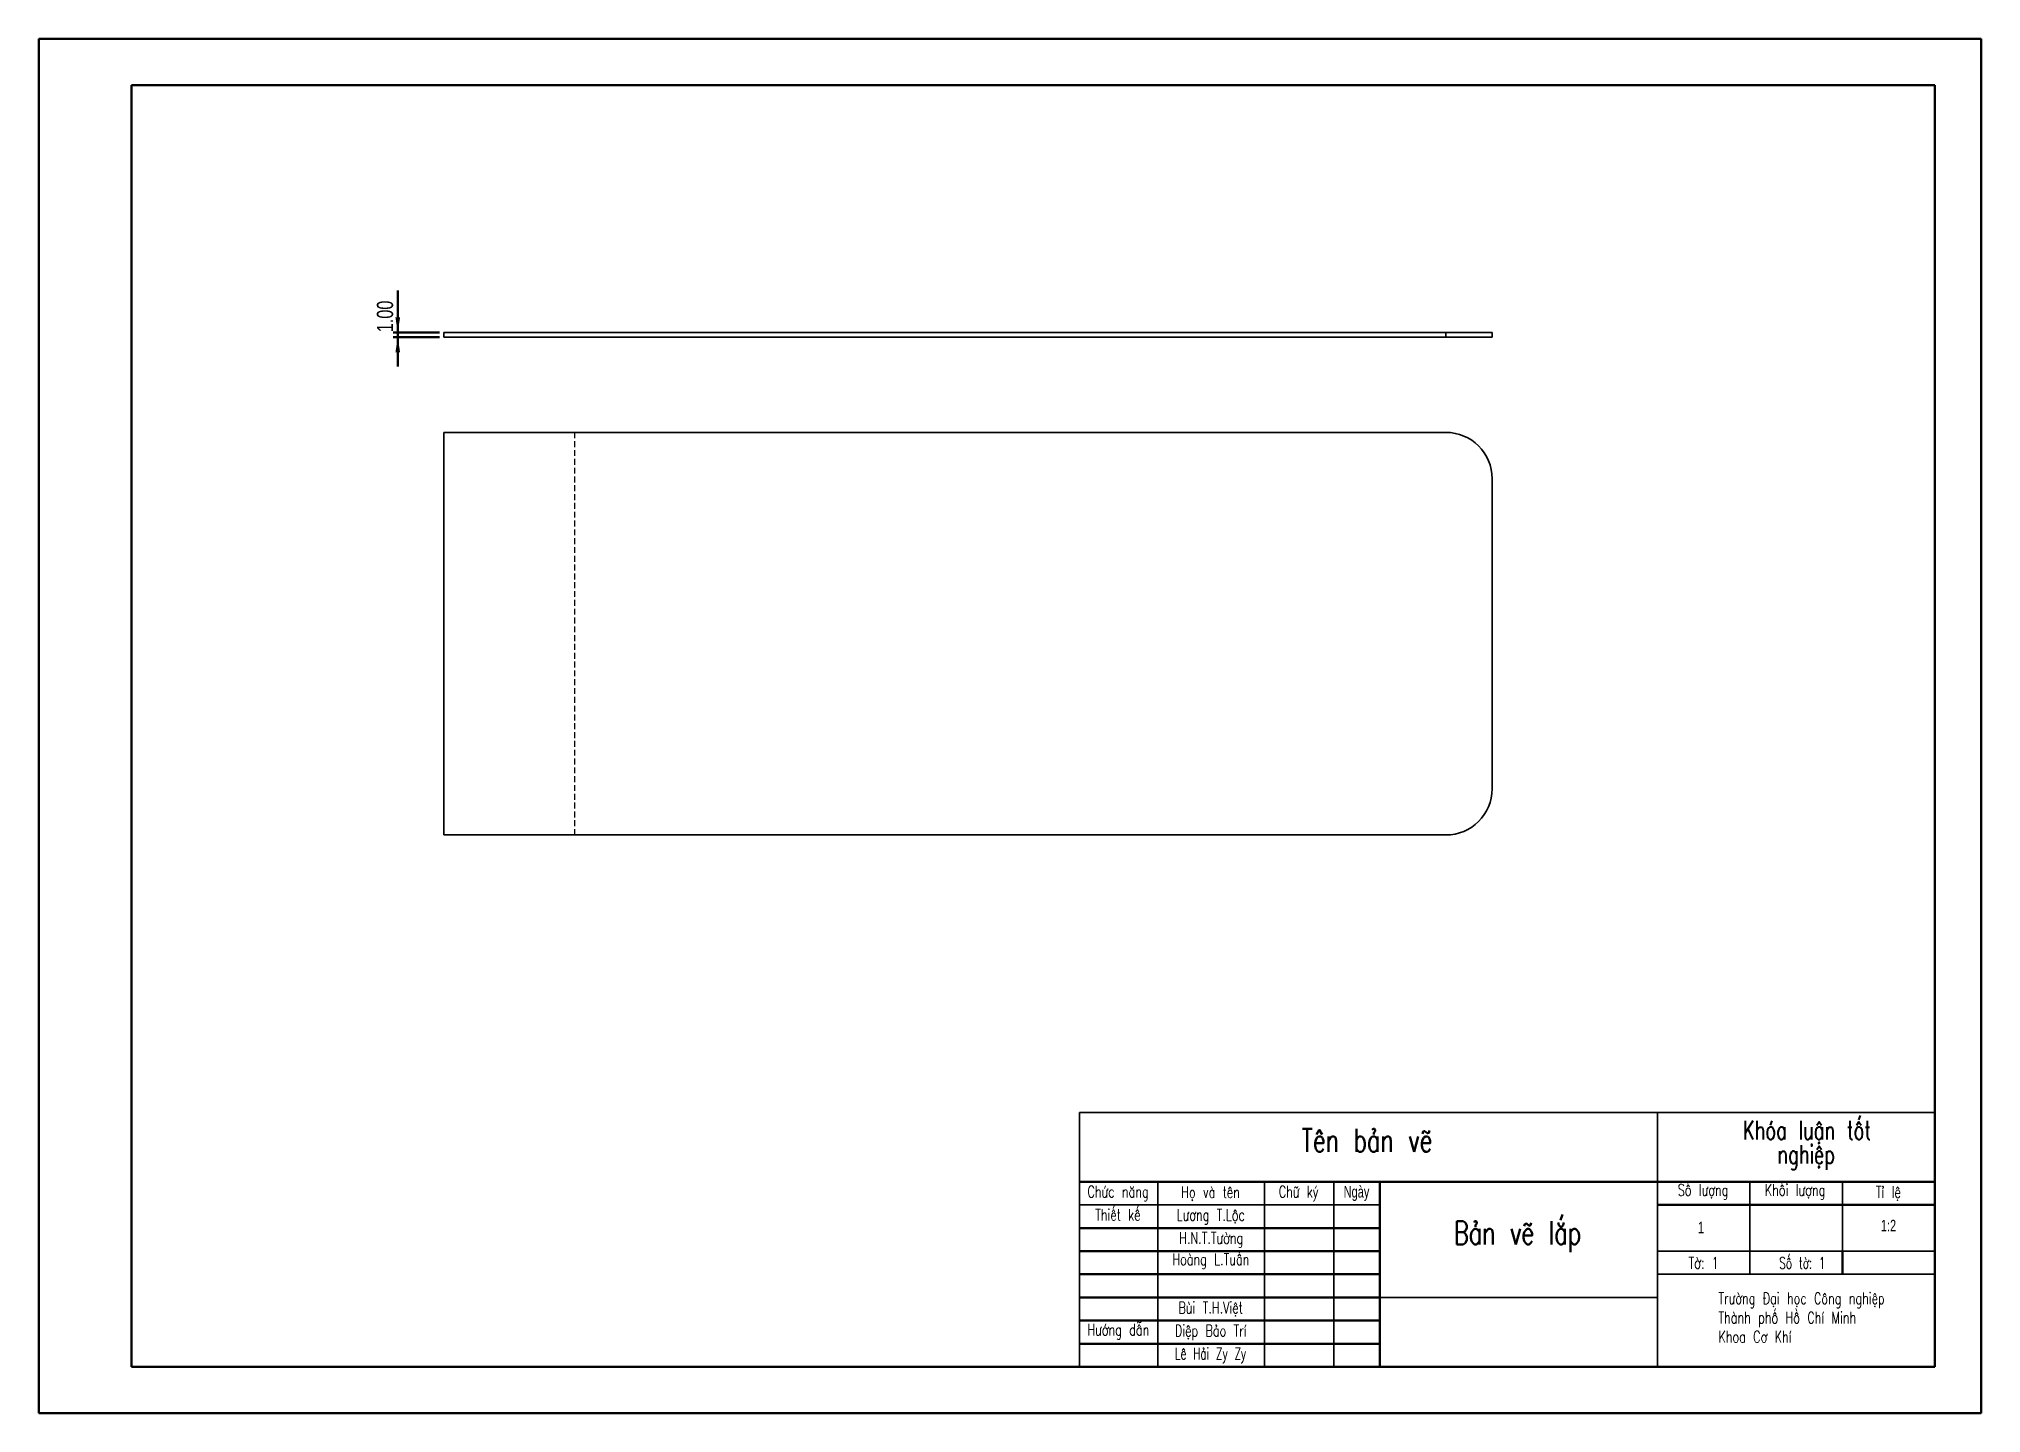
# Model space of a CAD drawing. Header units: millimetres. Extents: x 0 to 420, y 0 to 297.
import ezdxf

# ---------------------------------------------------------------- set-up
doc = ezdxf.new("R2010")
doc.units = ezdxf.units.MM
doc.linetypes.add('HIDDEN', pattern=[1.905, 1.27, -0.635])
doc.layers.add('SLD-0', color=179, linetype='Continuous', lineweight=50)
doc.styles.add('SLDTEXTSTYLE0', font='TXT', dxfattribs={"width": 0.710611, "bigfont": 'bigfont'})
doc.styles.add('SLDTEXTSTYLE1', font='TXT', dxfattribs={"width": 0.657958, "bigfont": 'bigfont'})
doc.styles.add('SLDTEXTSTYLE2', font='TXT', dxfattribs={"width": 0.710611})
doc.styles.add('SLDTEXTSTYLE3', font='TXT', dxfattribs={"width": 0.75})
doc.dimstyles.new('SLDDIMSTYLE0', dxfattribs={"dimtxt": 3.5, "dimasz": 3.302, "dimexe": 0, "dimexo": 0.0625, "dimgap": 0.875, "dimtad": 1, "dimrnd": 1e-09, "dimzin": 4, "dimdsep": 46, "dimtxsty": 'SLDTEXTSTYLE3', "dimsah": 1, "dimcen": 0.09, "dimadec": 0, "dimazin": 1, "dimtfac": 1, "dimtmove": 0, "dimatfit": 0, "dimfxl": 0, "dimfrac": 2, "dimtolj": 1, "dimtzin": 12, "dimarcsym": 0})

# ---------------------------------------------------------------- blocks, each defined once
blk = doc.blocks.new('_D')
at = {"layer": 'SLD-0'}
for p, q in [((77.61, 233.52), (77.61, 242.65)), ((86.61, 233.52), (76.61, 233.52)), ((86.61, 232.52), (76.61, 232.52)), ((77.61, 233.52), (77.61, 232.52)), ((77.61, 232.52), (77.61, 226.17))]:
    blk.add_line(p, q, dxfattribs=at)
for points in [[(77.61, 233.52), (78.12, 236.82), (77.1, 236.82)], [(77.61, 232.52), (77.1, 229.22), (78.12, 229.22)]]:
    blk.add_solid(points, dxfattribs=at)
at = {"layer": 'SLD-0', "insert": (73.1, 233.6), "char_height": 3.5, "attachment_point": 1, "rotation": 90, "style": 'SLDTEXTSTYLE3'}
blk.add_mtext('1.00', dxfattribs=at)

msp = doc.modelspace()

# ---------------------------------------------------------------- linework, layer by layer
at = {"color": 7, "linetype": 'Continuous', "lineweight": 35}
for p, q in [((87.608, 233.519), (87.608, 232.519)), ((304.247, 233.519), (87.608, 233.519)), ((304.247, 232.519), (87.608, 232.519)), ((304.247, 232.519), (304.247, 233.519)), ((304.247, 233.519), (314.247, 233.519)), ((314.247, 232.519), (304.247, 232.519)), ((314.247, 233.519), (314.247, 232.519)), ((87.608, 211.949), (87.608, 124.949)), ((304.247, 211.949), (87.608, 211.949)), ((314.247, 134.949), (314.247, 201.949)), ((87.608, 124.949), (304.247, 124.949))]:
    msp.add_line(p, q, dxfattribs=at)
at = {"color": 7, "linetype": 'HIDDEN'}
msp.add_line((115.927, 124.949), (115.927, 211.949), dxfattribs=at)
at = {"color": 7, "linetype": 'Continuous', "lineweight": 35}
for centre, start, end in [((304.247, 201.949), 0, 90), ((304.247, 134.949), 270, 0)]:
    msp.add_arc(centre, 10, start, end, dxfattribs=at)
at = {"layer": 'SLD-0'}
for p, q in [((420, 297), (0, 297)), ((0, 297), (0, 0)), ((420, 0), (420, 297)), ((410, 287), (20, 287)), ((20, 287), (20, 10)), ((410, 10), (410, 287)), ((410, 65), (410, 50)), ((290, 10), (290, 50)), ((410, 50), (410, 45)), ((350, 45), (410, 45)), ((410, 45), (410, 40)), ((225, 40), (290, 40)), ((410, 40), (410, 35)), ((225, 35), (290, 35)), ((390, 35), (390, 30)), ((410, 35), (410, 30)), ((225, 30), (290, 30)), ((410, 30), (410, 25)), ((225, 25), (290, 25)), ((410, 25), (410, 20)), ((225, 20), (290, 20)), ((410, 20), (410, 15)), ((225, 15), (290, 15)), ((410, 15), (410, 10)), ((20, 10), (410, 10)), ((225, 10), (242, 10)), ((242, 10), (265, 10)), ((265, 10), (280, 10)), ((280, 10), (290, 10)), ((290, 10), (350, 10)), ((350, 10), (370, 10)), ((370, 10), (390, 10)), ((390, 10), (410, 10)), ((0, 0), (420, 0))]:
    msp.add_line(p, q, dxfattribs=at)
at = {"layer": 'SLD-0', "lineweight": 35}
msp.add_line((225, 65), (410, 65), dxfattribs=at)
at = {"layer": 'SLD-0', "color": 7, "lineweight": 35}
for p, q in [((225, 10), (225, 65)), ((350, 65), (350, 10)), ((225, 50), (410, 50)), ((242, 10), (242, 50)), ((265, 10), (265, 50)), ((280, 10), (280, 50)), ((370, 50), (370, 30)), ((390, 50), (390, 35)), ((225, 45), (290, 45)), ((350, 45), (410, 45)), ((350, 35), (410, 35)), ((350, 30), (410, 30)), ((290, 25), (350, 25))]:
    msp.add_line(p, q, dxfattribs=at)
at = {"layer": 'SLD-0', "color": 7}
msp.add_line((225, 50), (410, 50), dxfattribs=at)

# ---------------------------------------------------------------- texts
at = {"layer": 'SLD-0'}
for s, insert, char_height, attachment_point, style in [('Khóa luận tốt', (382.334, 63.164), 4, 2, 'SLDTEXTSTYLE0'), ('Tên bản vẽ', (287.202, 61.44), 5, 2, 'SLDTEXTSTYLE0'), ('nghiệp', (382.154, 57.914), 4, 2, 'SLDTEXTSTYLE0'), ('Chức năng', (233.369, 49.123), 2.5, 2, 'SLDTEXTSTYLE0'), ('Họ và tên', (253.373, 49.003), 2.5, 2, 'SLDTEXTSTYLE0'), ('Chữ ký', (272.407, 49.123), 2.5, 2, 'SLDTEXTSTYLE0'), ('Ngày', (284.927, 49.095), 2.5, 2, 'SLDTEXTSTYLE2'), ('Số lượng', (359.864, 49.486), 2.5, 2, 'SLDTEXTSTYLE0'), ('Khối lượng', (379.761, 49.486), 2.5, 2, 'SLDTEXTSTYLE0'), ('Tỉ lệ', (399.931, 49.032), 2.5, 2, 'SLDTEXTSTYLE0'), ('Thiết kế', (233.328, 44.112), 2.5, 2, 'SLDTEXTSTYLE0'), ('Lương T.Lộc', (253.408, 44.091), 2.5, 2, 'SLDTEXTSTYLE0'), ('Bản vẽ lắp', (319.758, 41.465), 5, 2, 'SLDTEXTSTYLE0'), ('H.N.T.Tường', (253.514, 39.095), 2.5, 2, 'SLDTEXTSTYLE0'), ('1', (360.083, 41.384), 2.5, 3, 'SLDTEXTSTYLE2'), ('1:2', (399.966, 41.773), 2.5, 2, 'SLDTEXTSTYLE2'), ('Hoàng L.Tuấn', (253.437, 34.486), 2.5, 2, 'SLDTEXTSTYLE0'), ('Tờ: 1', (360.009, 33.721), 2.5, 2, 'SLDTEXTSTYLE0'), ('Số tờ: 1', (381.348, 33.693), 2.5, 2, 'SLDTEXTSTYLE1'), ('Trường Đại học Công nghiệp', (363.185, 26.051), 2.5, 1, 'SLDTEXTSTYLE0'), ('Bùi T.H.Việt', (253.388, 24.032), 2.5, 2, 'SLDTEXTSTYLE0'), ('Thành phố Hồ Chí Minh', (363.185, 21.901), 2.5, 1, 'SLDTEXTSTYLE0'), ('Hướng dẫn', (233.427, 19.279), 2.5, 2, 'SLDTEXTSTYLE0'), ('Diệp Bảo Trí', (253.419, 19.077), 2.5, 2, 'SLDTEXTSTYLE0'), ('Khoa Cơ Khí', (363.185, 17.751), 2.5, 1, 'SLDTEXTSTYLE0'), ('Lê Hải Zy Zy', (253.379, 14.123), 2.5, 2, 'SLDTEXTSTYLE1')]:
    msp.add_mtext(s, dxfattribs=dict(at, insert=insert, char_height=char_height, attachment_point=attachment_point, style=style))

# ---------------------------------------------------------------- dimensions: what is measured, and where the dimension line sits
dim = msp.add_linear_dim(base=(77.608, 232.519), p1=(87.608, 233.519), p2=(87.608, 232.519), angle=90, dimstyle='SLDDIMSTYLE0', dxfattribs=at)
dim.commit()
dim.dimension.update_dxf_attribs({"geometry": '_D', "text_midpoint": (77.608, 238.127), "dimtype": 160})

doc.saveas('drawing.dxf')
